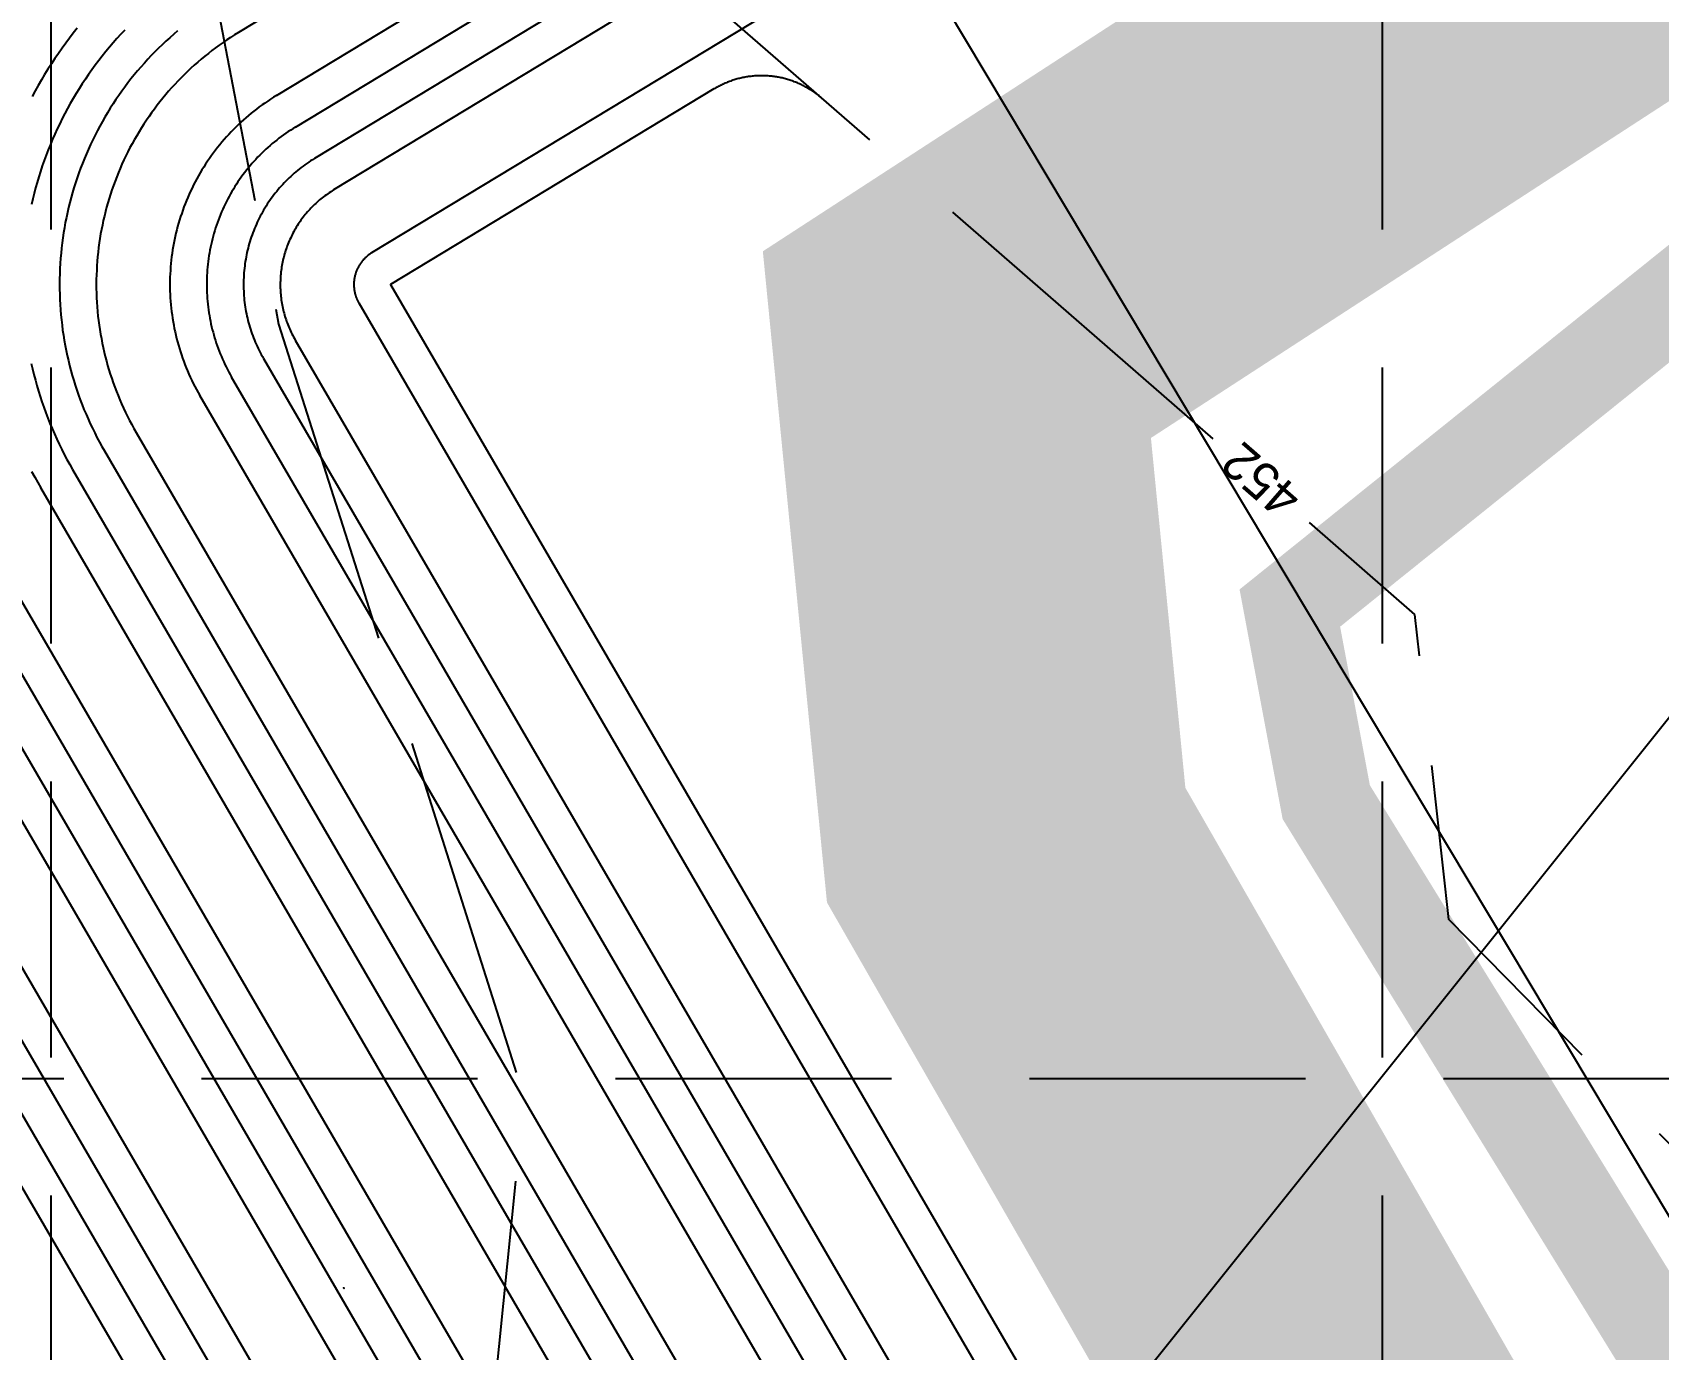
# Model space of a CAD drawing. Header units: inches. Extents: x 2439273 to 2445077, y 7048639 to 7057917.
# Drawn here: x 2443186.4 to 2443363.1, y 7053972.4 to 7054115.5 of the extents above; entities that cross this region are included whole.
import ezdxf
from ezdxf.enums import TextEntityAlignment as Align

# ---------------------------------------------------------------- set-up
doc = ezdxf.new("R2010")
doc.units = ezdxf.units.IN
doc.header["$LTSCALE"] = 300
doc.header["$MEASUREMENT"] = 0
doc.linetypes.add('DASHEDX2', pattern=[0.165, 0.125, -0.04])
doc.linetypes.add('HIDDEN', pattern=[0.375, 0.25, -0.125])
for name, color, linetype in [('EC', 43, 'DASHEDX2'), ('GRID', 254, 'HIDDEN'), ('LIMITS OF DISTURBANCE', 1, 'HIDDEN'), ('new', 3, 'Continuous'), ('PC', 43, 'DASHEDX2'), ('SILT FENCE', 200, 'Continuous')]:
    doc.layers.add(name, color=color, linetype=linetype)
doc.styles.add('TMODELF', font='tmodelf')

msp = doc.modelspace()

# ---------------------------------------------------------------- linework, layer by layer
at = {"layer": 'EC', "color": 43, "linetype": 'DASHEDX2', "flags": 128}
for points in [[(2443314.73, 7054071.34), (2443246.4, 7054130.8), (2443341.86, 7054239.25), (2443403.58, 7054305.58), (2443406.09, 7054308.97), (2443408.78, 7054314.31), (2443414.52, 7054334.14), (2443390.64, 7054330.87), (2443370.67, 7054321.87), (2443286.18, 7054320.04), (2443277.13, 7054265.52), (2443230.15, 7054191.69), (2443206.36, 7054145.81), (2443205.99, 7054120.81), (2443213.13, 7054083.79), (2443239.82, 7053999.75), (2443234.62, 7053948.44), (2443238.04, 7053912.97), (2443265.46, 7053839.87), (2443282.07, 7053806.58), (2443304.58, 7053767.27), (2443352.7, 7053713.1), (2443391.84, 7053658.11), (2443400.61, 7053636.17), (2443420.26, 7053607.51), (2443419.79, 7053641.23), (2443418.81, 7053656.41), (2443415.35, 7053686.97), (2443423.84, 7053699.04)], [(2443425.36, 7053753.56), (2443404.56, 7053752.03), (2443398.53, 7053826.04), (2443395.61, 7053838.56), (2443396.91, 7053840.15), (2443393.62, 7053868.11), (2443405.2, 7053895.62), (2443402.35, 7053921.34), (2443382.39, 7053942.31), (2443386.22, 7053951.8), (2443381.55, 7053977.18), (2443340.37, 7054019.08), (2443336.66, 7054052.25), (2443325.19, 7054062.24)]]:
    msp.add_lwpolyline(points, dxfattribs=at)
at = {"layer": 'GRID', "linetype": 'HIDDEN', "ltscale": 0.4}
for p, q in [((2443188.39, 7049369.1), (2443188.39, 7057765.42)), ((2443333.14, 7049369.08), (2443333.14, 7057765.42)), ((2439424.76, 7054001.8), (2444925.44, 7054001.8))]:
    msp.add_line(p, q, dxfattribs=at)
at = {"layer": 'LIMITS OF DISTURBANCE', "linetype": 'HIDDEN', "const_width": 10, "flags": 128}
msp.add_lwpolyline([(2442886.99, 7052945.51), (2442895.43, 7053179.56), (2442913.36, 7053306.08), (2442998.8, 7053329.28), (2443093.73, 7053267.07), (2443296.25, 7053331.38), (2443338.44, 7053257.58), (2443392.24, 7053315.57), (2443340.55, 7053361.96), (2443447.09, 7053414.68), (2443517.82, 7053314.09), (2443574.97, 7053356.59), (2443489.91, 7053468.17), (2443446.06, 7053438.95), (2443383.6, 7053614.29), (2443418.05, 7053884.17), (2443327.03, 7054031.84), (2443323.07, 7054052.94), (2443416.73, 7054128.1), (2443524.9, 7054050.3), (2443573.71, 7054048.98), (2443787.41, 7054200.62), (2444024.68, 7054478.24), (2444110.5, 7054653.51), (2444155.29, 7054902.89), (2444160.77, 7055069.77), (2444147.31, 7055200.65), (2444077.57, 7055450.67), (2443950.4, 7055673.72), (2443333.94, 7055400.63), (2443359.36, 7055365.05), (2443134.35, 7055268.48), (2442886.46, 7055663.65), (2442672.88, 7055635.7), (2442663.99, 7055558.19), (2442899.02, 7055169.89), (2442892.76, 7055099.78), (2442914.05, 7055045.94), (2443178.35, 7054615.25), (2442985.45, 7054501.31), (2442726.73, 7054920.14), (2442733.57, 7054854.12), (2442852.43, 7053970.46), (2442450.39, 7053675.08), (2441832.15, 7054504.96), (2441778.69, 7054488.78), (2441880.34, 7054326.59), (2442122.98, 7053975.48), (2442344.49, 7053665.13), (2442528.89, 7053430.2), (2442805.16, 7053043.91), (2442834.55, 7052997.62)], close=True, dxfattribs=at)
at = {"layer": 'new', "color": 3, "linetype": 'Continuous', "flags": 128}
for points in [[(2442670.99, 7055145.78), (2443478.05, 7053796.66)], [(2441289.54, 7051575.25), (2441328.35, 7051607.02), (2441505.77, 7051755.74), (2441595.35, 7051831.79), (2441798.77, 7052085.82), (2441984.9, 7052317.12), (2442210.74, 7052600.11), (2442422.81, 7052864.7), (2442642.04, 7053138.47), (2443656.45, 7054406.17), (2443988.28, 7054583.22), (2444082, 7054633.72)]]:
    msp.add_lwpolyline(points, dxfattribs=at)
at = {"layer": 'PC', "color": 24, "linetype": 'Continuous', "flags": 128}
for points in [[(2443411.21, 7054237.88), (2443208.75, 7054115.49)], [(2443212.89, 7054108.65), (2443415.34, 7054231.04)], [(2443214.96, 7054105.22), (2443417.41, 7054227.61)], [(2443419.48, 7054224.19), (2443217.03, 7054101.8)], [(2443421.55, 7054220.77), (2443219.1, 7054098.38)], [(2443321.65, 7054151.02), (2443223.24, 7054091.53)], [(2443196.4, 7054115.75), (2443195.97, 7054115.3), (2443195.55, 7054114.84), (2443195.14, 7054114.37), (2443194.73, 7054113.9), (2443194.34, 7054113.42), (2443193.95, 7054112.94), (2443193.57, 7054112.45), (2443193.19, 7054111.95), (2443192.83, 7054111.45), (2443192.47, 7054110.94), (2443192.12, 7054110.43), (2443191.77, 7054109.91), (2443191.44, 7054109.39), (2443191.11, 7054108.86), (2443190.79, 7054108.32), (2443190.48, 7054107.78), (2443190.18, 7054107.24), (2443189.89, 7054106.69), (2443189.6, 7054106.14), (2443189.33, 7054105.58), (2443189.06, 7054105.02), (2443188.8, 7054104.46), (2443188.55, 7054103.89), (2443188.31, 7054103.31), (2443188.08, 7054102.74), (2443187.86, 7054102.16), (2443187.64, 7054101.57), (2443187.44, 7054100.99), (2443187.24, 7054100.4), (2443187.06, 7054099.8), (2443186.88, 7054099.21), (2443186.71, 7054098.61), (2443186.55, 7054098.01), (2443186.41, 7054097.41), (2443186.27, 7054096.8)], [(2443191.24, 7054115.95), (2443190.81, 7054115.42), (2443190.39, 7054114.88), (2443189.98, 7054114.33), (2443189.58, 7054113.78), (2443189.18, 7054113.22), (2443188.8, 7054112.66), (2443188.42, 7054112.09), (2443188.05, 7054111.51), (2443187.69, 7054110.93), (2443187.34, 7054110.34), (2443187, 7054109.75), (2443186.67, 7054109.15), (2443186.35, 7054108.55)], [(2443202.14, 7054115.66), (2443201.72, 7054115.3), (2443201.3, 7054114.93), (2443200.88, 7054114.55), (2443200.47, 7054114.17), (2443200.07, 7054113.78), (2443199.68, 7054113.39), (2443199.29, 7054112.98), (2443198.9, 7054112.58), (2443198.53, 7054112.16), (2443198.16, 7054111.74), (2443197.79, 7054111.32), (2443197.44, 7054110.89), (2443197.08, 7054110.45), (2443196.74, 7054110.01), (2443196.4, 7054109.57), (2443196.07, 7054109.11), (2443195.75, 7054108.66), (2443195.44, 7054108.2), (2443195.13, 7054107.73), (2443194.83, 7054107.26), (2443194.53, 7054106.78), (2443194.25, 7054106.3), (2443193.97, 7054105.82), (2443193.69, 7054105.33), (2443193.43, 7054104.83), (2443193.18, 7054104.34), (2443192.93, 7054103.83), (2443192.69, 7054103.33), (2443192.45, 7054102.82), (2443192.23, 7054102.31), (2443192.01, 7054101.79), (2443191.8, 7054101.27), (2443191.6, 7054100.75), (2443191.41, 7054100.23), (2443191.23, 7054099.7), (2443191.05, 7054099.17), (2443190.88, 7054098.63), (2443190.72, 7054098.1), (2443190.57, 7054097.56), (2443190.43, 7054097.02), (2443190.3, 7054096.48), (2443190.17, 7054095.93), (2443190.05, 7054095.38), (2443189.94, 7054094.83), (2443189.84, 7054094.28), (2443189.75, 7054093.73), (2443189.67, 7054093.18), (2443189.59, 7054092.63), (2443189.53, 7054092.07), (2443189.47, 7054091.51), (2443189.42, 7054090.96), (2443189.38, 7054090.4), (2443189.35, 7054089.84), (2443189.33, 7054089.28), (2443189.31, 7054088.72), (2443189.31, 7054088.16), (2443189.31, 7054087.6), (2443189.33, 7054087.04), (2443189.35, 7054086.48), (2443189.38, 7054085.93), (2443189.41, 7054085.37), (2443189.46, 7054084.81), (2443189.52, 7054084.25), (2443189.58, 7054083.7), (2443189.65, 7054083.14), (2443189.73, 7054082.59), (2443189.82, 7054082.04), (2443189.92, 7054081.49), (2443190.03, 7054080.94), (2443190.15, 7054080.39), (2443190.27, 7054079.85), (2443190.4, 7054079.3), (2443190.54, 7054078.76), (2443190.69, 7054078.22), (2443190.85, 7054077.69), (2443191.02, 7054077.15), (2443191.19, 7054076.62), (2443191.37, 7054076.09), (2443191.56, 7054075.57), (2443191.76, 7054075.04), (2443191.97, 7054074.52), (2443192.19, 7054074.01), (2443192.41, 7054073.49), (2443192.64, 7054072.98), (2443192.88, 7054072.48), (2443193.13, 7054071.98), (2443193.38, 7054071.48), (2443193.64, 7054070.98), (2443193.91, 7054070.49), (2443194.19, 7054070.01)], [(2443208.75, 7054115.49), (2443208.33, 7054115.23), (2443207.91, 7054114.96), (2443207.5, 7054114.69), (2443207.09, 7054114.41), (2443206.68, 7054114.12), (2443206.28, 7054113.83), (2443205.88, 7054113.53), (2443205.49, 7054113.23), (2443205.1, 7054112.92), (2443204.72, 7054112.6), (2443204.34, 7054112.28), (2443203.96, 7054111.95), (2443203.6, 7054111.61), (2443203.23, 7054111.27), (2443202.88, 7054110.93), (2443202.52, 7054110.58), (2443202.18, 7054110.22), (2443201.84, 7054109.86), (2443201.5, 7054109.49), (2443201.17, 7054109.12), (2443200.85, 7054108.74), (2443200.53, 7054108.36), (2443200.22, 7054107.97), (2443199.91, 7054107.58), (2443199.62, 7054107.18), (2443199.32, 7054106.78), (2443199.04, 7054106.37), (2443198.75, 7054105.96), (2443198.48, 7054105.55), (2443198.21, 7054105.13), (2443197.95, 7054104.71), (2443197.7, 7054104.28), (2443197.45, 7054103.85), (2443197.21, 7054103.41), (2443196.97, 7054102.98), (2443196.75, 7054102.53), (2443196.52, 7054102.09), (2443196.31, 7054101.64), (2443196.1, 7054101.19), (2443195.9, 7054100.73), (2443195.71, 7054100.27), (2443195.53, 7054099.81), (2443195.35, 7054099.35), (2443195.18, 7054098.88), (2443195.01, 7054098.41), (2443194.86, 7054097.94), (2443194.71, 7054097.46), (2443194.57, 7054096.99), (2443194.43, 7054096.51), (2443194.31, 7054096.03), (2443194.19, 7054095.55), (2443194.07, 7054095.06), (2443193.97, 7054094.57), (2443193.87, 7054094.09), (2443193.78, 7054093.6), (2443193.7, 7054093.11), (2443193.63, 7054092.62), (2443193.56, 7054092.12), (2443193.5, 7054091.63), (2443193.45, 7054091.13), (2443193.41, 7054090.64), (2443193.37, 7054090.14), (2443193.35, 7054089.65), (2443193.33, 7054089.15), (2443193.31, 7054088.65), (2443193.31, 7054088.16), (2443193.31, 7054087.66), (2443193.32, 7054087.16), (2443193.34, 7054086.66), (2443193.37, 7054086.17), (2443193.4, 7054085.67), (2443193.44, 7054085.18), (2443193.49, 7054084.68), (2443193.55, 7054084.19), (2443193.62, 7054083.69), (2443193.69, 7054083.2), (2443193.77, 7054082.71), (2443193.86, 7054082.22), (2443193.95, 7054081.73), (2443194.05, 7054081.25), (2443194.16, 7054080.76), (2443194.28, 7054080.28), (2443194.41, 7054079.8), (2443194.54, 7054079.32), (2443194.68, 7054078.84), (2443194.83, 7054078.37), (2443194.98, 7054077.9), (2443195.14, 7054077.43), (2443195.31, 7054076.96), (2443195.49, 7054076.49), (2443195.68, 7054076.03), (2443195.87, 7054075.57), (2443196.06, 7054075.12), (2443196.27, 7054074.66), (2443196.48, 7054074.21), (2443196.7, 7054073.77), (2443196.93, 7054073.33), (2443197.16, 7054072.89), (2443197.4, 7054072.45), (2443197.65, 7054072.02)], [(2443260.46, 7054109.36), (2443225.31, 7054088.11), (2443270.98, 7054009.58), (2443330.58, 7053907.11)], [(2443272.2, 7054108.34), (2443272.1, 7054108.43), (2443272.01, 7054108.51), (2443271.91, 7054108.59), (2443271.81, 7054108.67), (2443271.71, 7054108.74), (2443271.61, 7054108.82), (2443271.51, 7054108.89), (2443271.41, 7054108.97), (2443271.3, 7054109.04), (2443271.2, 7054109.11), (2443271.09, 7054109.18), (2443270.99, 7054109.25), (2443270.88, 7054109.31), (2443270.77, 7054109.38), (2443270.67, 7054109.44), (2443270.56, 7054109.51), (2443270.45, 7054109.57), (2443270.34, 7054109.63), (2443270.22, 7054109.69), (2443270.11, 7054109.74), (2443270, 7054109.8), (2443269.89, 7054109.85), (2443269.77, 7054109.91), (2443269.66, 7054109.96), (2443269.54, 7054110.01), (2443269.42, 7054110.06), (2443269.31, 7054110.1), (2443269.19, 7054110.15), (2443269.07, 7054110.19), (2443268.95, 7054110.23), (2443268.83, 7054110.28), (2443268.71, 7054110.31), (2443268.59, 7054110.35), (2443268.47, 7054110.39), (2443268.35, 7054110.42), (2443268.23, 7054110.46), (2443268.11, 7054110.49), (2443267.99, 7054110.52), (2443267.86, 7054110.55), (2443267.74, 7054110.58), (2443267.62, 7054110.6), (2443267.49, 7054110.63), (2443267.37, 7054110.65), (2443267.25, 7054110.67), (2443267.12, 7054110.69), (2443267, 7054110.71), (2443266.87, 7054110.72), (2443266.75, 7054110.74), (2443266.62, 7054110.75), (2443266.5, 7054110.76), (2443266.37, 7054110.77), (2443266.24, 7054110.78), (2443266.12, 7054110.79), (2443265.99, 7054110.79), (2443265.87, 7054110.8), (2443265.74, 7054110.8), (2443265.62, 7054110.8), (2443265.49, 7054110.8), (2443265.36, 7054110.8), (2443265.24, 7054110.79), (2443265.11, 7054110.79), (2443264.99, 7054110.78), (2443264.86, 7054110.77), (2443264.73, 7054110.76), (2443264.61, 7054110.75), (2443264.48, 7054110.73), (2443264.36, 7054110.72), (2443264.23, 7054110.7), (2443264.11, 7054110.68), (2443263.99, 7054110.66), (2443263.86, 7054110.64), (2443263.74, 7054110.62), (2443263.61, 7054110.59), (2443263.49, 7054110.57), (2443263.37, 7054110.54), (2443263.25, 7054110.51), (2443263.12, 7054110.48), (2443263, 7054110.45), (2443262.88, 7054110.41), (2443262.76, 7054110.38), (2443262.64, 7054110.34), (2443262.52, 7054110.3), (2443262.4, 7054110.26), (2443262.28, 7054110.22), (2443262.16, 7054110.18), (2443262.04, 7054110.13), (2443261.93, 7054110.09), (2443261.81, 7054110.04), (2443261.69, 7054109.99), (2443261.58, 7054109.94), (2443261.46, 7054109.89), (2443261.35, 7054109.84), (2443261.24, 7054109.78), (2443261.12, 7054109.72), (2443261.01, 7054109.67), (2443260.9, 7054109.61), (2443260.79, 7054109.55), (2443260.68, 7054109.49), (2443260.57, 7054109.42), (2443260.46, 7054109.36)], [(2443212.89, 7054108.65), (2443212.58, 7054108.45), (2443212.26, 7054108.25), (2443211.95, 7054108.04), (2443211.64, 7054107.83), (2443211.34, 7054107.62), (2443211.03, 7054107.4), (2443210.74, 7054107.18), (2443210.44, 7054106.95), (2443210.15, 7054106.71), (2443209.86, 7054106.48), (2443209.58, 7054106.23), (2443209.3, 7054105.99), (2443209.02, 7054105.74), (2443208.75, 7054105.48), (2443208.48, 7054105.22), (2443208.22, 7054104.96), (2443207.96, 7054104.69), (2443207.71, 7054104.42), (2443207.45, 7054104.14), (2443207.21, 7054103.87), (2443206.96, 7054103.58), (2443206.73, 7054103.3), (2443206.49, 7054103), (2443206.26, 7054102.71), (2443206.04, 7054102.41), (2443205.82, 7054102.11), (2443205.6, 7054101.81), (2443205.39, 7054101.5), (2443205.19, 7054101.19), (2443204.99, 7054100.87), (2443204.79, 7054100.56), (2443204.6, 7054100.24), (2443204.41, 7054099.91), (2443204.23, 7054099.59), (2443204.06, 7054099.26), (2443203.89, 7054098.93), (2443203.72, 7054098.59), (2443203.56, 7054098.26), (2443203.41, 7054097.92), (2443203.26, 7054097.57), (2443203.11, 7054097.23), (2443202.97, 7054096.89), (2443202.84, 7054096.54), (2443202.71, 7054096.19), (2443202.59, 7054095.83), (2443202.47, 7054095.48), (2443202.36, 7054095.13), (2443202.25, 7054094.77), (2443202.15, 7054094.41), (2443202.06, 7054094.05), (2443201.97, 7054093.69), (2443201.88, 7054093.32), (2443201.8, 7054092.96), (2443201.73, 7054092.59), (2443201.67, 7054092.23), (2443201.6, 7054091.86), (2443201.55, 7054091.49), (2443201.5, 7054091.12), (2443201.46, 7054090.75), (2443201.42, 7054090.38), (2443201.38, 7054090.01), (2443201.36, 7054089.63), (2443201.34, 7054089.26), (2443201.32, 7054088.89), (2443201.31, 7054088.52), (2443201.31, 7054088.14), (2443201.31, 7054087.77), (2443201.32, 7054087.4), (2443201.33, 7054087.03), (2443201.35, 7054086.65), (2443201.38, 7054086.28), (2443201.41, 7054085.91), (2443201.45, 7054085.54), (2443201.49, 7054085.17), (2443201.54, 7054084.8), (2443201.59, 7054084.43), (2443201.65, 7054084.06), (2443201.72, 7054083.69), (2443201.79, 7054083.33), (2443201.87, 7054082.96), (2443201.95, 7054082.6), (2443202.04, 7054082.24), (2443202.13, 7054081.88), (2443202.23, 7054081.52), (2443202.34, 7054081.16), (2443202.45, 7054080.8), (2443202.56, 7054080.45), (2443202.69, 7054080.1), (2443202.81, 7054079.75), (2443202.95, 7054079.4), (2443203.08, 7054079.05), (2443203.23, 7054078.71), (2443203.38, 7054078.36), (2443203.53, 7054078.02), (2443203.69, 7054077.69), (2443203.85, 7054077.35), (2443204.02, 7054077.02), (2443204.2, 7054076.69), (2443204.38, 7054076.36), (2443204.56, 7054076.04)], [(2443214.96, 7054105.22), (2443214.7, 7054105.06), (2443214.44, 7054104.89), (2443214.18, 7054104.72), (2443213.92, 7054104.55), (2443213.67, 7054104.37), (2443213.41, 7054104.18), (2443213.17, 7054104), (2443212.92, 7054103.81), (2443212.68, 7054103.61), (2443212.44, 7054103.42), (2443212.2, 7054103.21), (2443211.97, 7054103.01), (2443211.74, 7054102.8), (2443211.51, 7054102.59), (2443211.29, 7054102.37), (2443211.07, 7054102.15), (2443210.85, 7054101.93), (2443210.64, 7054101.7), (2443210.43, 7054101.47), (2443210.22, 7054101.24), (2443210.02, 7054101), (2443209.82, 7054100.76), (2443209.63, 7054100.52), (2443209.44, 7054100.28), (2443209.25, 7054100.03), (2443209.07, 7054099.78), (2443208.89, 7054099.52), (2443208.71, 7054099.27), (2443208.54, 7054099.01), (2443208.37, 7054098.75), (2443208.21, 7054098.48), (2443208.05, 7054098.21), (2443207.9, 7054097.95), (2443207.75, 7054097.67), (2443207.6, 7054097.4), (2443207.46, 7054097.12), (2443207.32, 7054096.84), (2443207.19, 7054096.56), (2443207.06, 7054096.28), (2443206.93, 7054096), (2443206.81, 7054095.71), (2443206.7, 7054095.42), (2443206.58, 7054095.13), (2443206.48, 7054094.84), (2443206.37, 7054094.55), (2443206.28, 7054094.25), (2443206.18, 7054093.96), (2443206.1, 7054093.66), (2443206.01, 7054093.36), (2443205.93, 7054093.06), (2443205.86, 7054092.76), (2443205.79, 7054092.45), (2443205.72, 7054092.15), (2443205.66, 7054091.84), (2443205.61, 7054091.54), (2443205.56, 7054091.23), (2443205.51, 7054090.93), (2443205.47, 7054090.62), (2443205.43, 7054090.31), (2443205.4, 7054090), (2443205.37, 7054089.69), (2443205.35, 7054089.38), (2443205.33, 7054089.07), (2443205.32, 7054088.76), (2443205.31, 7054088.45), (2443205.31, 7054088.14), (2443205.31, 7054087.83), (2443205.32, 7054087.52), (2443205.33, 7054087.21), (2443205.35, 7054086.9), (2443205.37, 7054086.59), (2443205.39, 7054086.28), (2443205.42, 7054085.97), (2443205.46, 7054085.66), (2443205.5, 7054085.35), (2443205.55, 7054085.04), (2443205.6, 7054084.74), (2443205.65, 7054084.43), (2443205.71, 7054084.12), (2443205.77, 7054083.82), (2443205.84, 7054083.52), (2443205.92, 7054083.22), (2443206, 7054082.91), (2443206.08, 7054082.62), (2443206.17, 7054082.32), (2443206.26, 7054082.02), (2443206.35, 7054081.73), (2443206.46, 7054081.43), (2443206.56, 7054081.14), (2443206.67, 7054080.85), (2443206.79, 7054080.56), (2443206.91, 7054080.27), (2443207.03, 7054079.99), (2443207.16, 7054079.71), (2443207.29, 7054079.42), (2443207.43, 7054079.15), (2443207.57, 7054078.87), (2443207.72, 7054078.59), (2443207.87, 7054078.32), (2443208.02, 7054078.05)], [(2443217.03, 7054101.8), (2443216.82, 7054101.67), (2443216.61, 7054101.54), (2443216.4, 7054101.4), (2443216.2, 7054101.26), (2443215.99, 7054101.12), (2443215.79, 7054100.97), (2443215.59, 7054100.82), (2443215.4, 7054100.67), (2443215.2, 7054100.51), (2443215.01, 7054100.35), (2443214.82, 7054100.19), (2443214.64, 7054100.03), (2443214.45, 7054099.86), (2443214.27, 7054099.69), (2443214.09, 7054099.52), (2443213.92, 7054099.34), (2443213.74, 7054099.16), (2443213.57, 7054098.98), (2443213.41, 7054098.8), (2443213.24, 7054098.61), (2443213.08, 7054098.42), (2443212.92, 7054098.23), (2443212.76, 7054098.04), (2443212.61, 7054097.84), (2443212.46, 7054097.64), (2443212.32, 7054097.44), (2443212.17, 7054097.24), (2443212.03, 7054097.04), (2443211.89, 7054096.83), (2443211.76, 7054096.62), (2443211.63, 7054096.41), (2443211.5, 7054096.19), (2443211.38, 7054095.98), (2443211.26, 7054095.76), (2443211.14, 7054095.54), (2443211.03, 7054095.32), (2443210.92, 7054095.1), (2443210.81, 7054094.87), (2443210.71, 7054094.65), (2443210.61, 7054094.42), (2443210.51, 7054094.19), (2443210.42, 7054093.96), (2443210.33, 7054093.73), (2443210.24, 7054093.49), (2443210.16, 7054093.26), (2443210.08, 7054093.02), (2443210.01, 7054092.79), (2443209.94, 7054092.55), (2443209.87, 7054092.31), (2443209.81, 7054092.07), (2443209.75, 7054091.83), (2443209.69, 7054091.58), (2443209.64, 7054091.34), (2443209.59, 7054091.1), (2443209.55, 7054090.85), (2443209.51, 7054090.61), (2443209.47, 7054090.36), (2443209.44, 7054090.12), (2443209.41, 7054089.87), (2443209.38, 7054089.62), (2443209.36, 7054089.37), (2443209.34, 7054089.13), (2443209.33, 7054088.88), (2443209.32, 7054088.63), (2443209.31, 7054088.38), (2443209.31, 7054088.13), (2443209.31, 7054087.88), (2443209.32, 7054087.63), (2443209.33, 7054087.39), (2443209.34, 7054087.14), (2443209.36, 7054086.89), (2443209.38, 7054086.64), (2443209.4, 7054086.39), (2443209.43, 7054086.15), (2443209.46, 7054085.9), (2443209.5, 7054085.66), (2443209.54, 7054085.41), (2443209.58, 7054085.16), (2443209.63, 7054084.92), (2443209.68, 7054084.68), (2443209.74, 7054084.44), (2443209.8, 7054084.19), (2443209.86, 7054083.95), (2443209.92, 7054083.71), (2443209.99, 7054083.48), (2443210.07, 7054083.24), (2443210.15, 7054083), (2443210.23, 7054082.77), (2443210.31, 7054082.53), (2443210.4, 7054082.3), (2443210.49, 7054082.07), (2443210.59, 7054081.84), (2443210.69, 7054081.61), (2443210.79, 7054081.39), (2443210.9, 7054081.16), (2443211.01, 7054080.94), (2443211.12, 7054080.72), (2443211.24, 7054080.5), (2443211.36, 7054080.28), (2443211.48, 7054080.06)], [(2443219.1, 7054098.38), (2443218.94, 7054098.28), (2443218.79, 7054098.18), (2443218.63, 7054098.08), (2443218.48, 7054097.97), (2443218.32, 7054097.86), (2443218.17, 7054097.75), (2443218.02, 7054097.64), (2443217.88, 7054097.53), (2443217.73, 7054097.41), (2443217.59, 7054097.29), (2443217.44, 7054097.17), (2443217.31, 7054097.05), (2443217.17, 7054096.92), (2443217.03, 7054096.79), (2443216.9, 7054096.66), (2443216.77, 7054096.53), (2443216.64, 7054096.4), (2443216.51, 7054096.26), (2443216.38, 7054096.13), (2443216.26, 7054095.99), (2443216.14, 7054095.84), (2443216.02, 7054095.7), (2443215.9, 7054095.56), (2443215.79, 7054095.41), (2443215.67, 7054095.26), (2443215.56, 7054095.11), (2443215.46, 7054094.96), (2443215.35, 7054094.8), (2443215.25, 7054094.65), (2443215.15, 7054094.49), (2443215.05, 7054094.33), (2443214.95, 7054094.17), (2443214.86, 7054094.01), (2443214.77, 7054093.85), (2443214.68, 7054093.68), (2443214.6, 7054093.52), (2443214.52, 7054093.35), (2443214.44, 7054093.18), (2443214.36, 7054093.01), (2443214.28, 7054092.84), (2443214.21, 7054092.67), (2443214.14, 7054092.5), (2443214.07, 7054092.32), (2443214.01, 7054092.15), (2443213.95, 7054091.97), (2443213.89, 7054091.79), (2443213.83, 7054091.62), (2443213.78, 7054091.44), (2443213.73, 7054091.26), (2443213.68, 7054091.08), (2443213.64, 7054090.9), (2443213.6, 7054090.71), (2443213.56, 7054090.53), (2443213.52, 7054090.35), (2443213.49, 7054090.17), (2443213.46, 7054089.98), (2443213.43, 7054089.8), (2443213.4, 7054089.61), (2443213.38, 7054089.43), (2443213.36, 7054089.24), (2443213.35, 7054089.06), (2443213.33, 7054088.87), (2443213.32, 7054088.68), (2443213.32, 7054088.5), (2443213.31, 7054088.31), (2443213.31, 7054088.13), (2443213.31, 7054087.94), (2443213.31, 7054087.75), (2443213.32, 7054087.57), (2443213.33, 7054087.38), (2443213.34, 7054087.19), (2443213.36, 7054087.01), (2443213.38, 7054086.82), (2443213.4, 7054086.64), (2443213.42, 7054086.45), (2443213.45, 7054086.27), (2443213.48, 7054086.08), (2443213.51, 7054085.9), (2443213.55, 7054085.72), (2443213.59, 7054085.54), (2443213.63, 7054085.35), (2443213.67, 7054085.17), (2443213.72, 7054084.99), (2443213.77, 7054084.81), (2443213.82, 7054084.63), (2443213.88, 7054084.46), (2443213.94, 7054084.28), (2443214, 7054084.1), (2443214.06, 7054083.93), (2443214.13, 7054083.75), (2443214.2, 7054083.58), (2443214.27, 7054083.41), (2443214.34, 7054083.24), (2443214.42, 7054083.07), (2443214.5, 7054082.9), (2443214.58, 7054082.73), (2443214.67, 7054082.56), (2443214.75, 7054082.4), (2443214.84, 7054082.24), (2443214.94, 7054082.07)], [(2443223.24, 7054091.53), (2443223.19, 7054091.5), (2443223.13, 7054091.46), (2443223.08, 7054091.43), (2443223.03, 7054091.4), (2443222.98, 7054091.36), (2443222.93, 7054091.32), (2443222.88, 7054091.29), (2443222.83, 7054091.25), (2443222.78, 7054091.21), (2443222.74, 7054091.17), (2443222.69, 7054091.13), (2443222.64, 7054091.09), (2443222.6, 7054091.05), (2443222.55, 7054091), (2443222.51, 7054090.96), (2443222.46, 7054090.92), (2443222.42, 7054090.87), (2443222.38, 7054090.83), (2443222.33, 7054090.78), (2443222.29, 7054090.73), (2443222.25, 7054090.69), (2443222.21, 7054090.64), (2443222.17, 7054090.59), (2443222.14, 7054090.54), (2443222.1, 7054090.49), (2443222.06, 7054090.44), (2443222.03, 7054090.39), (2443221.99, 7054090.34), (2443221.96, 7054090.29), (2443221.92, 7054090.23), (2443221.89, 7054090.18), (2443221.86, 7054090.13), (2443221.83, 7054090.07), (2443221.8, 7054090.02), (2443221.77, 7054089.97), (2443221.74, 7054089.91), (2443221.71, 7054089.85), (2443221.68, 7054089.8), (2443221.66, 7054089.74), (2443221.63, 7054089.69), (2443221.61, 7054089.63), (2443221.59, 7054089.57), (2443221.56, 7054089.51), (2443221.54, 7054089.45), (2443221.52, 7054089.39), (2443221.5, 7054089.34), (2443221.48, 7054089.28), (2443221.47, 7054089.22), (2443221.45, 7054089.16), (2443221.43, 7054089.1), (2443221.42, 7054089.04), (2443221.4, 7054088.98), (2443221.39, 7054088.92), (2443221.38, 7054088.85), (2443221.37, 7054088.79), (2443221.36, 7054088.73), (2443221.35, 7054088.67), (2443221.34, 7054088.61), (2443221.33, 7054088.55), (2443221.33, 7054088.49), (2443221.32, 7054088.42), (2443221.32, 7054088.36), (2443221.31, 7054088.3), (2443221.31, 7054088.24), (2443221.31, 7054088.18), (2443221.31, 7054088.11), (2443221.31, 7054088.05), (2443221.31, 7054087.99), (2443221.31, 7054087.93), (2443221.32, 7054087.86), (2443221.32, 7054087.8), (2443221.33, 7054087.74), (2443221.33, 7054087.68), (2443221.34, 7054087.62), (2443221.35, 7054087.56), (2443221.36, 7054087.49), (2443221.37, 7054087.43), (2443221.38, 7054087.37), (2443221.39, 7054087.31), (2443221.4, 7054087.25), (2443221.42, 7054087.19), (2443221.43, 7054087.13), (2443221.45, 7054087.07), (2443221.46, 7054087.01), (2443221.48, 7054086.95), (2443221.5, 7054086.89), (2443221.52, 7054086.83), (2443221.54, 7054086.77), (2443221.56, 7054086.71), (2443221.58, 7054086.66), (2443221.61, 7054086.6), (2443221.63, 7054086.54), (2443221.65, 7054086.48), (2443221.68, 7054086.43), (2443221.71, 7054086.37), (2443221.73, 7054086.31), (2443221.76, 7054086.26), (2443221.79, 7054086.2), (2443221.82, 7054086.15), (2443221.85, 7054086.1)], [(2443221.85, 7054086.1), (2443268.6, 7054005.72), (2443327.12, 7053905.1)], [(2443214.94, 7054082.07), (2443263.84, 7053997.99), (2443320.2, 7053901.08)], [(2443186.24, 7054079.53), (2443186.38, 7054078.93), (2443186.52, 7054078.32), (2443186.68, 7054077.72), (2443186.85, 7054077.12), (2443187.02, 7054076.53), (2443187.21, 7054075.93), (2443187.4, 7054075.34), (2443187.6, 7054074.76), (2443187.82, 7054074.17), (2443188.04, 7054073.59), (2443188.27, 7054073.01), (2443188.51, 7054072.44), (2443188.75, 7054071.87), (2443189.01, 7054071.3), (2443189.28, 7054070.74), (2443189.55, 7054070.18), (2443189.83, 7054069.63), (2443190.12, 7054069.08), (2443190.42, 7054068.54), (2443190.73, 7054068)], [(2443211.48, 7054080.06), (2443261.46, 7053994.13), (2443316.75, 7053899.06)], [(2443313.29, 7053897.05), (2443259.08, 7053990.27), (2443208.02, 7054078.05)], [(2443309.83, 7053895.04), (2443256.69, 7053986.41), (2443204.56, 7054076.04)], [(2443197.65, 7054072.02), (2443251.93, 7053978.68), (2443302.91, 7053891.02)], [(2443194.19, 7054070.01), (2443249.55, 7053974.82), (2443299.46, 7053889.01)], [(2443186.28, 7054067.78), (2443186.61, 7054067.18), (2443186.94, 7054066.58), (2443187.27, 7054065.99)], [(2443190.73, 7054068), (2443247.17, 7053970.96), (2443296, 7053887)], [(2443292.54, 7053884.99), (2443244.79, 7053967.09), (2443187.27, 7054065.99)], [(2443285.63, 7053880.97), (2443240.03, 7053959.37), (2443180.36, 7054061.96)], [(2443176.9, 7054059.95), (2443237.65, 7053955.5), (2443282.17, 7053878.95)], [(2443173.44, 7054057.94), (2443235.27, 7053951.64), (2443278.71, 7053876.94)], [(2443232.89, 7053947.78), (2443169.99, 7054055.93)], [(2443163.07, 7054051.91), (2443230.07, 7053936.71), (2443268.34, 7053870.91)], [(2443264.88, 7053868.9), (2443229.64, 7053929.5), (2443229.41, 7053929.88), (2443159.61, 7054049.9)], [(2443156.15, 7054047.89), (2443229.4, 7053921.94), (2443229.2, 7053922.28), (2443261.42, 7053866.89)], [(2443152.7, 7054045.88), (2443228.77, 7053915.07), (2443257.96, 7053864.88)], [(2443220.18, 7053979.06), (2443220.19, 7053979.06), (2443220.19, 7053979.06), (2443220.19, 7053979.06), (2443220.19, 7053979.06), (2443220.19, 7053979.06), (2443220.19, 7053979.06), (2443220.19, 7053979.06), (2443220.19, 7053979.06), (2443220.19, 7053979.05), (2443220.19, 7053979.05), (2443220.19, 7053979.05), (2443220.19, 7053979.05), (2443220.19, 7053979.05), (2443220.2, 7053979.05), (2443220.2, 7053979.05), (2443220.2, 7053979.05), (2443220.2, 7053979.05), (2443220.2, 7053979.05), (2443220.2, 7053979.05), (2443220.2, 7053979.05), (2443220.2, 7053979.05), (2443220.2, 7053979.05), (2443220.2, 7053979.05), (2443220.2, 7053979.05), (2443220.2, 7053979.05), (2443220.2, 7053979.05), (2443220.21, 7053979.05), (2443220.21, 7053979.05), (2443220.21, 7053979.05), (2443220.21, 7053979.05), (2443220.21, 7053979.04), (2443220.21, 7053979.04), (2443220.21, 7053979.04), (2443220.21, 7053979.04), (2443220.21, 7053979.04), (2443220.21, 7053979.04), (2443220.21, 7053979.04), (2443220.21, 7053979.04), (2443220.21, 7053979.04), (2443220.22, 7053979.04), (2443220.22, 7053979.04), (2443220.22, 7053979.04), (2443220.22, 7053979.04), (2443220.22, 7053979.04), (2443220.22, 7053979.04), (2443220.22, 7053979.04), (2443220.22, 7053979.04), (2443220.22, 7053979.04), (2443220.22, 7053979.04), (2443220.22, 7053979.04), (2443220.22, 7053979.04), (2443220.22, 7053979.04), (2443220.23, 7053979.04), (2443220.23, 7053979.03), (2443220.23, 7053979.03), (2443220.23, 7053979.03), (2443220.23, 7053979.03), (2443220.23, 7053979.03), (2443220.23, 7053979.03), (2443220.23, 7053979.03), (2443220.23, 7053979.03), (2443220.23, 7053979.03), (2443220.23, 7053979.03), (2443220.23, 7053979.03), (2443220.23, 7053979.03), (2443220.24, 7053979.03), (2443220.24, 7053979.03), (2443220.24, 7053979.03), (2443220.24, 7053979.03), (2443220.24, 7053979.03), (2443220.24, 7053979.03), (2443220.24, 7053979.03), (2443220.24, 7053979.03), (2443220.24, 7053979.03), (2443220.24, 7053979.03), (2443220.24, 7053979.03), (2443220.24, 7053979.02), (2443220.24, 7053979.02), (2443220.25, 7053979.02), (2443220.25, 7053979.02), (2443220.25, 7053979.02), (2443220.25, 7053979.02), (2443220.25, 7053979.02), (2443220.25, 7053979.02), (2443220.25, 7053979.02), (2443220.25, 7053979.02), (2443220.25, 7053979.02), (2443220.25, 7053979.02), (2443220.25, 7053979.02), (2443220.25, 7053979.02), (2443220.25, 7053979.02), (2443220.26, 7053979.02), (2443220.26, 7053979.02), (2443220.26, 7053979.02), (2443220.26, 7053979.02), (2443220.26, 7053979.02), (2443220.26, 7053979.02), (2443220.26, 7053979.02), (2443220.26, 7053979.02), (2443220.26, 7053979.01)]]:
    msp.add_lwpolyline(points, dxfattribs=at)
at = {"layer": 'SILT FENCE', "const_width": 40, "flags": 128}
msp.add_lwpolyline([(2443368.46, 7055385.63), (2443937.53, 7055639.24), (2444048.09, 7055434.54), (2444118.86, 7055198.36), (2444131.89, 7055063.12), (2444121.23, 7054897.35), (2444079.58, 7054665.24), (2443994.3, 7054500.78), (2443767.14, 7054225.61), (2443574.28, 7054081.35), (2443474.43, 7054121.45), (2443424.86, 7054171.23), (2443286.87, 7054081.57), (2443292.23, 7054027.17), (2443381.06, 7053872.38), (2443365.93, 7053718.34), (2443351.81, 7053614.88), (2443414.64, 7053431.93), (2443250.25, 7053347.6), (2443093.9, 7053304.78), (2443005.08, 7053362.62), (2442887.99, 7053330.33), (2442866.45, 7053201.19), (2442857.19, 7052948.28)], dxfattribs=at)

# ---------------------------------------------------------------- texts
at = {"layer": 'EC', "color": 43, "linetype": 'Continuous', "style": 'TMODELF'}
msp.add_text('452', height=4, rotation=138.9734, dxfattribs=at).set_placement((2443319.96, 7054066.79), align=Align.MIDDLE_CENTER)

doc.saveas('drawing.dxf')
